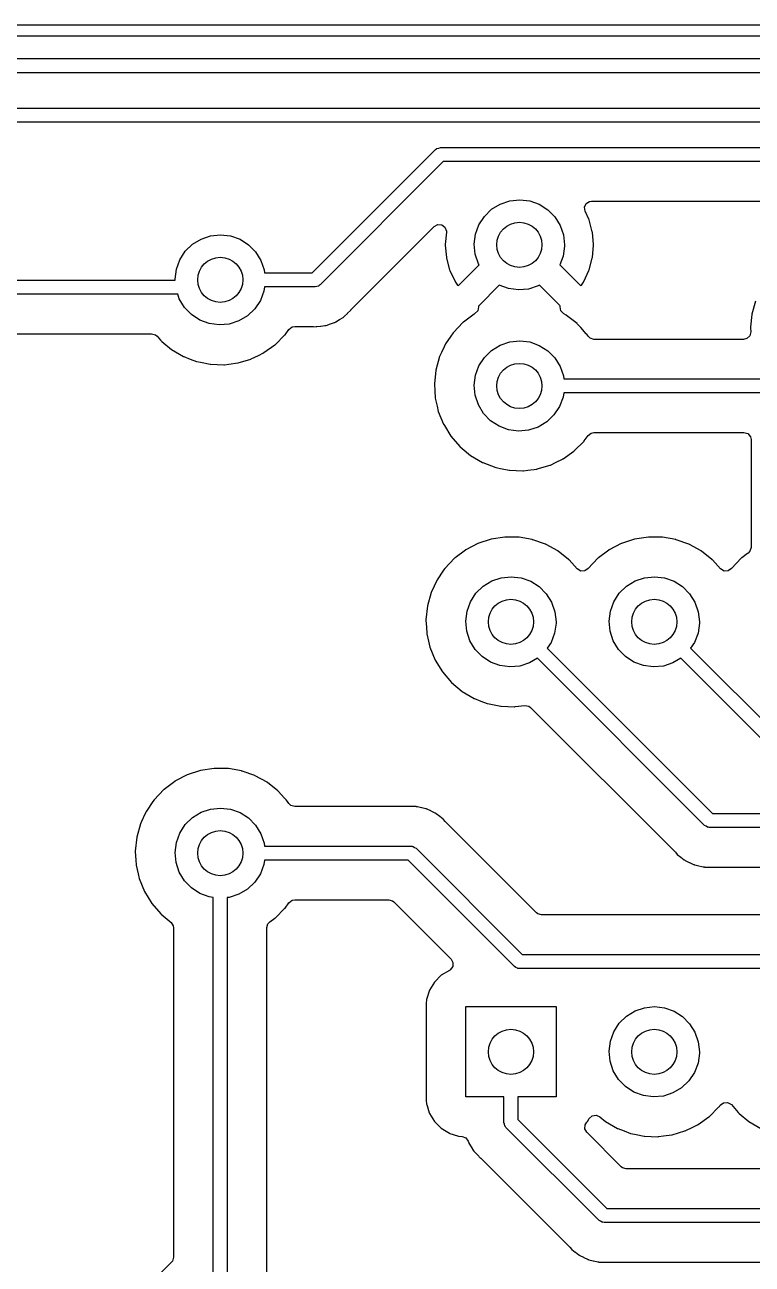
# Model space of a CAD drawing. Extents: x 20.1 to 80.3, y -80.1 to -19.9.
# Drawn here: x 32.44 to 45.33, y -41.86 to -19.9 of the extents above; entities that cross this region are included whole.
import ezdxf

# ---------------------------------------------------------------- set-up
doc = ezdxf.new("R2010")
doc.units = 0
doc.layers.add('BLACK', color=7, linetype='CONTINUOUS')

msp = doc.modelspace()

# ---------------------------------------------------------------- linework, layer by layer
at = {"layer": 'BLACK', "linetype": 'CONTINUOUS'}
for p, q in [((20.2, -19.9), (80.2, -19.9)), ((80.1, -20.1), (20.3, -20.1)), ((26.6755, -20.4995), (75.1245, -20.4995)), ((75.0727, -20.7495), (26.7273, -20.7495)), ((27.8, -21.375), (73.8, -21.375)), ((73.7482, -21.625), (27.8518, -21.625)), ((37.5282, -24.295), (39.7116, -22.1116)), ((39.7116, -22.1116), (39.7294, -22.0983)), ((39.7294, -22.0983), (39.7325, -22.0948)), ((39.7325, -22.0948), (39.7352, -22.094)), ((39.7352, -22.094), (39.7404, -22.0901)), ((39.7404, -22.0901), (39.7705, -22.0837)), ((39.7705, -22.0837), (39.8, -22.075)), ((39.8, -22.075), (61.6, -22.075)), ((39.8518, -22.325), (37.6684, -24.5084)), ((61.5482, -22.325), (39.8518, -22.325)), ((40.8594, -23.0761), (41.0282, -23.0187)), ((41.0282, -23.0187), (41.2056, -23)), ((41.2056, -23), (41.3827, -23.0211)), ((41.3827, -23.0211), (41.5507, -23.081)), ((42.384, -23.0697), (42.4434, -23.0309)), ((42.4434, -23.0309), (42.4798, -23.0255)), ((42.4798, -23.0255), (55.9202, -23.0255)), ((40.58, -23.2944), (40.7075, -23.1696)), ((40.7075, -23.1696), (40.8594, -23.0761)), ((41.5507, -23.081), (41.7013, -23.1765)), ((41.7013, -23.1765), (41.827, -23.3031)), ((42.355, -23.1346), (42.384, -23.0697)), ((42.3656, -23.2048), (42.355, -23.1346)), ((42.4315, -23.3459), (42.3656, -23.2048)), ((38.2272, -24.9403), (39.692, -23.4754)), ((39.692, -23.4754), (39.7543, -23.4414)), ((39.7543, -23.4414), (39.8252, -23.4464)), ((39.8252, -23.4464), (39.882, -23.489)), ((39.882, -23.489), (39.9068, -23.5555)), ((40.4224, -23.6119), (40.4834, -23.4443)), ((40.4834, -23.4443), (40.58, -23.2944)), ((41.827, -23.3031), (41.9215, -23.4543)), ((41.9215, -23.4543), (41.9801, -23.6228)), ((42.4352, -23.3562), (42.4315, -23.3459)), ((42.4916, -23.5667), (42.4352, -23.3562)), ((35.4075, -23.7896), (35.5594, -23.6961)), ((35.5594, -23.6961), (35.7282, -23.6387)), ((35.7282, -23.6387), (35.9056, -23.62)), ((35.9056, -23.62), (36.0827, -23.6411)), ((36.0827, -23.6411), (36.2507, -23.701)), ((36.2507, -23.701), (36.4013, -23.7965)), ((39.9066, -23.5755), (39.8875, -23.7945)), ((39.9068, -23.5555), (39.9066, -23.5755)), ((40.4001, -23.7888), (40.4224, -23.6119)), ((41.9801, -23.6228), (42, -23.8)), ((42.4935, -23.5775), (42.4916, -23.5667)), ((42.5125, -23.7945), (42.4935, -23.5775)), ((35.1834, -24.0643), (35.28, -23.9144)), ((35.28, -23.9144), (35.4075, -23.7896)), ((36.4013, -23.7965), (36.527, -23.9231)), ((36.527, -23.9231), (36.6215, -24.0743)), ((39.8875, -23.7945), (39.8875, -23.8055)), ((39.8875, -23.8055), (39.9065, -24.0225)), ((40.4175, -23.9663), (40.4001, -23.7888)), ((41.9997, -23.8223), (41.9749, -23.999)), ((42, -23.8), (41.9997, -23.8223)), ((42.4935, -24.0225), (42.5125, -23.8055)), ((42.5125, -23.8055), (42.5125, -23.7945)), ((35.1224, -24.2319), (35.1834, -24.0643)), ((36.6215, -24.0743), (36.6801, -24.2428)), ((39.9065, -24.0225), (39.9084, -24.0333)), ((39.9084, -24.0333), (39.9648, -24.2438)), ((40.1264, -24.5144), (40.4856, -24.1551)), ((40.4738, -24.1356), (40.4175, -23.9663)), ((40.4856, -24.1551), (40.4738, -24.1356)), ((41.9749, -23.999), (41.9152, -24.156)), ((41.9152, -24.156), (42.2743, -24.5151)), ((42.4352, -24.2438), (42.4916, -24.0333)), ((42.4916, -24.0333), (42.4935, -24.0225)), ((35.1001, -24.4088), (35.1224, -24.2319)), ((36.6801, -24.2428), (36.686, -24.295)), ((36.686, -24.295), (37.5282, -24.295)), ((39.9648, -24.2438), (39.9685, -24.2541)), ((39.9685, -24.2541), (40.0606, -24.4515)), ((42.3394, -24.4515), (42.4315, -24.2541)), ((42.4315, -24.2541), (42.4352, -24.2438)), ((28.6971, -24.425), (35.1017, -24.425)), ((35.1017, -24.425), (35.1001, -24.4088)), ((36.6853, -24.545), (36.6749, -24.619)), ((37.58, -24.545), (36.6853, -24.545)), ((37.6095, -24.5363), (37.58, -24.545)), ((37.6396, -24.5299), (37.6095, -24.5363)), ((37.6448, -24.526), (37.6396, -24.5299)), ((37.6475, -24.5252), (37.6448, -24.526)), ((37.6506, -24.5217), (37.6475, -24.5252)), ((37.6684, -24.5084), (37.6506, -24.5217)), ((40.0606, -24.4515), (40.0661, -24.461)), ((40.0661, -24.461), (40.1025, -24.513)), ((40.1025, -24.513), (40.113, -24.5214)), ((40.113, -24.5214), (40.1264, -24.5144)), ((40.8436, -24.5157), (40.4849, -24.8743)), ((41.0065, -24.5762), (40.8436, -24.5157)), ((41.1832, -24.5998), (41.0065, -24.5762)), ((41.3609, -24.5837), (41.1832, -24.5998)), ((41.5305, -24.5285), (41.3609, -24.5837)), ((41.5548, -24.514), (41.5305, -24.5285)), ((41.9144, -24.8736), (41.5548, -24.514)), ((42.2743, -24.5151), (42.2861, -24.5215)), ((42.2861, -24.5215), (42.2981, -24.5122)), ((42.2981, -24.5122), (42.3339, -24.461)), ((42.3339, -24.461), (42.3394, -24.4515)), ((35.147, -24.675), (28.6933, -24.675)), ((35.1738, -24.7556), (35.147, -24.675)), ((35.2662, -24.9081), (35.1738, -24.7556)), ((36.6115, -24.7857), (36.5128, -24.9342)), ((36.6749, -24.619), (36.6115, -24.7857)), ((45.3841, -24.7974), (45.3203, -25.0273)), ((35.3901, -25.0364), (35.2662, -24.9081)), ((35.5393, -25.1341), (35.3901, -25.0364)), ((36.5128, -24.9342), (36.3837, -25.0572)), ((38.1022, -25.0653), (38.154, -25.0134)), ((38.154, -25.0134), (38.1566, -25.0109)), ((38.1566, -25.0109), (38.2074, -24.9629)), ((38.2074, -24.9629), (38.2124, -24.9582)), ((38.2074, -24.9629), (38.2074, -24.9629)), ((38.2124, -24.9582), (38.2162, -24.9525)), ((38.2162, -24.9525), (38.2203, -24.9477)), ((38.2203, -24.9477), (38.2272, -24.9403)), ((40.3977, -25.0259), (40.3744, -25.0434)), ((40.4105, -25.0192), (40.3977, -25.0259)), ((40.463, -24.9679), (40.4105, -25.0192)), ((40.478, -24.8985), (40.463, -24.9679)), ((40.4849, -24.8743), (40.4773, -24.8882)), ((40.4773, -24.8882), (40.478, -24.8985)), ((41.9225, -24.8891), (41.9144, -24.8736)), ((41.9218, -24.8967), (41.9225, -24.8891)), ((41.9362, -24.9695), (41.9218, -24.8967)), ((41.9862, -25.02), (41.9362, -24.9695)), ((42.0287, -25.0434), (41.9862, -25.02)), ((45.3198, -25.0324), (45.296, -25.2543)), ((45.3203, -25.0273), (45.3198, -25.0324)), ((35.7065, -25.1962), (35.5393, -25.1341)), ((35.8832, -25.2198), (35.7065, -25.1962)), ((36.0609, -25.2037), (35.8832, -25.2198)), ((36.2305, -25.1485), (36.0609, -25.2037)), ((36.3837, -25.0572), (36.2305, -25.1485)), ((37.1169, -25.298), (37.1729, -25.2543)), ((37.1729, -25.2543), (37.2192, -25.2455)), ((37.2192, -25.2455), (37.54, -25.2455)), ((37.54, -25.2455), (37.5505, -25.2459)), ((37.5505, -25.2459), (37.6003, -25.2501)), ((37.6003, -25.2501), (37.607, -25.2492)), ((37.607, -25.2492), (37.6071, -25.2492)), ((37.6071, -25.2492), (37.6777, -25.2398)), ((37.6777, -25.2398), (37.6807, -25.2394)), ((37.6807, -25.2394), (37.7515, -25.2317)), ((37.7515, -25.2317), (37.7583, -25.231)), ((37.7583, -25.231), (37.7648, -25.2288)), ((37.7648, -25.2288), (37.7671, -25.2283)), ((37.7671, -25.2283), (37.7677, -25.2282)), ((37.7677, -25.2282), (37.7684, -25.228)), ((37.7684, -25.228), (37.769, -25.2279)), ((37.769, -25.2279), (37.7713, -25.2273)), ((37.7713, -25.2273), (37.7781, -25.2264)), ((37.7781, -25.2264), (37.8514, -25.1997)), ((37.8514, -25.1997), (37.8543, -25.1987)), ((37.8543, -25.1987), (37.9218, -25.176)), ((37.9218, -25.176), (37.9283, -25.1738)), ((37.9283, -25.1738), (37.9342, -25.1703)), ((37.9342, -25.1703), (37.9363, -25.1693)), ((37.9363, -25.1693), (37.9369, -25.169)), ((37.9369, -25.169), (37.9375, -25.1687)), ((37.9375, -25.1687), (37.9381, -25.1684)), ((37.9381, -25.1684), (37.9402, -25.1674)), ((37.9402, -25.1674), (37.9466, -25.1651)), ((37.9466, -25.1651), (38.0125, -25.1232)), ((38.0125, -25.1232), (38.0151, -25.1216)), ((38.0151, -25.1216), (38.0762, -25.0849)), ((38.0762, -25.0849), (38.082, -25.0814)), ((38.0762, -25.0849), (38.0762, -25.0849)), ((38.082, -25.0814), (38.087, -25.0767)), ((38.087, -25.0767), (38.0889, -25.0753)), ((38.0889, -25.0753), (38.0898, -25.0746)), ((38.0898, -25.0746), (38.0937, -25.0717)), ((38.0937, -25.0717), (38.0981, -25.0689)), ((38.0981, -25.0689), (38.1022, -25.0653)), ((40.2004, -25.1741), (40.0299, -25.3525)), ((40.2077, -25.1685), (40.2004, -25.1741)), ((40.3744, -25.0434), (40.2077, -25.1685)), ((42.0332, -25.0459), (42.0287, -25.0434)), ((42.0287, -25.0434), (42.0287, -25.0434)), ((42.0373, -25.0491), (42.0332, -25.0459)), ((42.2228, -25.1956), (42.0373, -25.0491)), ((42.0373, -25.0491), (42.0373, -25.0491)), ((42.2268, -25.1988), (42.2228, -25.1956)), ((42.2228, -25.1956), (42.2228, -25.1956)), ((42.2865, -25.2644), (42.2268, -25.1988)), ((45.296, -25.2543), (45.295, -25.2644)), ((29.2435, -25.3755), (34.6848, -25.3755)), ((34.6848, -25.3755), (34.753, -25.3955)), ((34.753, -25.3955), (34.7801, -25.419)), ((34.7801, -25.419), (34.8432, -25.4918)), ((36.8718, -25.57), (37.0466, -25.3958)), ((37.0466, -25.3958), (37.0496, -25.3916)), ((37.0496, -25.3916), (37.1169, -25.298)), ((37.0496, -25.3916), (37.0496, -25.3916)), ((39.9842, -25.4195), (39.8909, -25.5563)), ((40.027, -25.3567), (39.9842, -25.4195)), ((40.0299, -25.3525), (40.027, -25.3567)), ((40.027, -25.3567), (40.027, -25.3567)), ((42.3862, -25.374), (42.2865, -25.2644)), ((42.3929, -25.3813), (42.3862, -25.374)), ((42.4159, -25.4169), (42.3929, -25.3813)), ((42.4536, -25.4545), (42.4159, -25.4169)), ((42.5217, -25.4745), (42.4536, -25.4545)), ((45.1736, -25.4745), (42.5217, -25.4745)), ((45.2325, -25.4599), (45.1736, -25.4745)), ((45.2833, -25.4104), (45.2325, -25.4599)), ((45.2994, -25.3412), (45.2833, -25.4104)), ((45.295, -25.2644), (45.2953, -25.2696)), ((45.2953, -25.2696), (45.2953, -25.2696)), ((45.2953, -25.2696), (45.2994, -25.3412)), ((34.8432, -25.4918), (34.8432, -25.4918)), ((34.8432, -25.4918), (34.8466, -25.4957)), ((34.8466, -25.4957), (34.8505, -25.499)), ((34.8505, -25.499), (34.8505, -25.499)), ((34.8505, -25.499), (34.8643, -25.5105)), ((34.8643, -25.5105), (35.0364, -25.6534)), ((35.0364, -25.6534), (35.2494, -25.7778)), ((36.6752, -25.7103), (36.8676, -25.573)), ((36.8676, -25.573), (36.8718, -25.57)), ((36.8676, -25.573), (36.8676, -25.573)), ((39.867, -25.6076), (39.8214, -25.706)), ((39.8909, -25.5563), (39.867, -25.6076)), ((40.58, -25.7944), (40.7075, -25.6696)), ((40.7075, -25.6696), (40.8594, -25.5761)), ((40.8594, -25.5761), (41.0282, -25.5187)), ((41.0282, -25.5187), (41.2056, -25.5)), ((41.2056, -25.5), (41.3827, -25.5211)), ((41.3827, -25.5211), (41.5507, -25.581)), ((41.5507, -25.581), (41.7013, -25.6765)), ((41.7013, -25.6765), (41.827, -25.8031)), ((35.2494, -25.7778), (35.2543, -25.7797)), ((35.2543, -25.7797), (35.2543, -25.7797)), ((35.2543, -25.7797), (35.3685, -25.8233)), ((35.3685, -25.8233), (35.4799, -25.8659)), ((35.4799, -25.8659), (35.485, -25.8669)), ((35.485, -25.8669), (35.485, -25.8669)), ((35.485, -25.8669), (35.5487, -25.8799)), ((35.5487, -25.8799), (35.7217, -25.9151)), ((35.7217, -25.9151), (35.7269, -25.9152)), ((35.7269, -25.9152), (35.7269, -25.9152)), ((35.7269, -25.9152), (35.9631, -25.9239)), ((35.9734, -25.9234), (36.0497, -25.9137)), ((36.0497, -25.9137), (36.213, -25.8927)), ((36.213, -25.8927), (36.218, -25.8913)), ((36.218, -25.8913), (36.4444, -25.8233)), ((36.218, -25.8913), (36.218, -25.8913)), ((36.4444, -25.8233), (36.4494, -25.8218)), ((36.4444, -25.8233), (36.4444, -25.8233)), ((36.4494, -25.8218), (36.5773, -25.7592)), ((36.5773, -25.7592), (36.6663, -25.7156)), ((36.6663, -25.7156), (36.671, -25.7133)), ((36.6663, -25.7156), (36.6663, -25.7156)), ((36.671, -25.7133), (36.6752, -25.7103)), ((36.6752, -25.7103), (36.6752, -25.7103)), ((39.787, -25.7801), (39.721, -26.0179)), ((39.8214, -25.706), (39.787, -25.7801)), ((40.4834, -25.9443), (40.58, -25.7944)), ((41.827, -25.8031), (41.9215, -25.9543)), ((35.9631, -25.9239), (35.9631, -25.9239)), ((35.9631, -25.9239), (35.9683, -25.9241)), ((35.9683, -25.9241), (35.9734, -25.9234)), ((35.9734, -25.9234), (35.9734, -25.9234)), ((39.721, -26.0179), (39.6948, -26.2632)), ((40.4001, -26.2888), (40.4224, -26.1119)), ((40.4224, -26.1119), (40.4834, -25.9443)), ((41.9215, -25.9543), (41.9801, -26.1228)), ((41.9801, -26.1228), (41.986, -26.175)), ((39.6948, -26.2632), (39.6951, -26.2684)), ((39.6951, -26.2684), (39.6951, -26.2684)), ((39.6951, -26.2684), (39.702, -26.3886)), ((40.4175, -26.4663), (40.4001, -26.2888)), ((41.986, -26.175), (45.6982, -26.175)), ((39.702, -26.3886), (39.709, -26.5095)), ((39.709, -26.5095), (39.7101, -26.5146)), ((39.7101, -26.5146), (39.7101, -26.5146)), ((39.7101, -26.5146), (39.7425, -26.6581)), ((40.4738, -26.6356), (40.4175, -26.4663)), ((41.9749, -26.499), (41.9115, -26.6657)), ((41.9853, -26.425), (41.9749, -26.499)), ((45.75, -26.425), (41.9853, -26.425)), ((39.7425, -26.6581), (39.7633, -26.7502)), ((39.7633, -26.7502), (39.8561, -26.9789)), ((40.5662, -26.7881), (40.4738, -26.6356)), ((40.6901, -26.9164), (40.5662, -26.7881)), ((41.9115, -26.6657), (41.8128, -26.8142)), ((39.8561, -26.9789), (39.8588, -26.9833)), ((39.8588, -26.9833), (39.8588, -26.9833)), ((39.8588, -26.9833), (39.8705, -27.0024)), ((39.8705, -27.0024), (39.985, -27.1892)), ((40.8393, -27.0141), (40.6901, -26.9164)), ((41.0065, -27.0762), (40.8393, -27.0141)), ((41.6837, -26.9372), (41.5305, -27.0285)), ((41.8128, -26.8142), (41.6837, -26.9372)), ((39.985, -27.1892), (40.1466, -27.3757)), ((41.1832, -27.0998), (41.0065, -27.0762)), ((41.3609, -27.0837), (41.1832, -27.0998)), ((41.5305, -27.0285), (41.3609, -27.0837)), ((42.3496, -27.2716), (42.4169, -27.178)), ((42.4169, -27.178), (42.4729, -27.1343)), ((42.4729, -27.1343), (42.5192, -27.1255)), ((42.5192, -27.1255), (45.1785, -27.1255)), ((45.1785, -27.1255), (45.2466, -27.1455)), ((45.2466, -27.1455), (45.2931, -27.1992)), ((45.2931, -27.1992), (45.3045, -27.2515)), ((40.1466, -27.3757), (40.1505, -27.379)), ((40.1505, -27.379), (40.1505, -27.379)), ((40.1505, -27.379), (40.1886, -27.4106)), ((40.1886, -27.4106), (40.3364, -27.5334)), ((41.9752, -27.5903), (42.1676, -27.453)), ((42.1676, -27.453), (42.1718, -27.45)), ((42.1676, -27.453), (42.1676, -27.453)), ((42.1718, -27.45), (42.3466, -27.2758)), ((42.3466, -27.2758), (42.3496, -27.2716)), ((42.3496, -27.2716), (42.3496, -27.2716)), ((45.3045, -27.2515), (45.3045, -29.1604)), ((40.3364, -27.5334), (40.5494, -27.6578)), ((40.5494, -27.6578), (40.5543, -27.6597)), ((40.5543, -27.6597), (40.5543, -27.6597)), ((40.5543, -27.6597), (40.7054, -27.7174)), ((41.7494, -27.7018), (41.8533, -27.6509)), ((41.8533, -27.6509), (41.9663, -27.5956)), ((41.9663, -27.5956), (41.971, -27.5933)), ((41.9663, -27.5956), (41.9663, -27.5956)), ((41.971, -27.5933), (41.9752, -27.5903)), ((41.9752, -27.5903), (41.9752, -27.5903)), ((40.7054, -27.7174), (40.7799, -27.7459)), ((40.7799, -27.7459), (40.785, -27.7469)), ((40.785, -27.7469), (40.785, -27.7469)), ((40.785, -27.7469), (40.8955, -27.7694)), ((40.8955, -27.7694), (41.0217, -27.7951)), ((41.0217, -27.7951), (41.0269, -27.7952)), ((41.0269, -27.7952), (41.0269, -27.7952)), ((41.0269, -27.7952), (41.2631, -27.8039)), ((41.2631, -27.8039), (41.2631, -27.8039)), ((41.2631, -27.8039), (41.2683, -27.8041)), ((41.2683, -27.8041), (41.2734, -27.8034)), ((41.2734, -27.8034), (41.3497, -27.7937)), ((41.2734, -27.8034), (41.2734, -27.8034)), ((41.3497, -27.7937), (41.513, -27.7727)), ((41.513, -27.7727), (41.518, -27.7713)), ((41.518, -27.7713), (41.7444, -27.7033)), ((41.518, -27.7713), (41.518, -27.7713)), ((41.7444, -27.7033), (41.7494, -27.7018)), ((41.7444, -27.7033), (41.7444, -27.7033)), ((40.945, -28.978), (40.7011, -29.0153)), ((40.9501, -28.9781), (40.945, -28.978)), ((41.1123, -28.9801), (40.9501, -28.9781)), ((40.9501, -28.9781), (40.9501, -28.9781)), ((41.1917, -28.981), (41.1123, -28.9801)), ((41.1968, -28.9819), (41.1917, -28.981)), ((41.4295, -29.0234), (41.1968, -28.9819)), ((41.1968, -28.9819), (41.1968, -28.9819)), ((43.485, -28.978), (43.2411, -29.0153)), ((43.4901, -28.9781), (43.485, -28.978)), ((43.6523, -28.9801), (43.4901, -28.9781)), ((43.4901, -28.9781), (43.4901, -28.9781)), ((43.7317, -28.981), (43.6523, -28.9801)), ((43.7368, -28.9819), (43.7317, -28.981)), ((43.9695, -29.0234), (43.7368, -28.9819)), ((43.7368, -28.9819), (43.7368, -28.9819)), ((40.2435, -29.209), (40.0594, -29.3473)), ((40.2477, -29.2059), (40.2435, -29.209)), ((40.2435, -29.209), (40.2435, -29.209)), ((40.2535, -29.2029), (40.2477, -29.2059)), ((40.4619, -29.0944), (40.2535, -29.2029)), ((40.4665, -29.092), (40.4619, -29.0944)), ((40.4619, -29.0944), (40.4619, -29.0944)), ((40.7011, -29.0153), (40.4665, -29.092)), ((41.4346, -29.0243), (41.4295, -29.0234)), ((41.4295, -29.0234), (41.4295, -29.0234)), ((41.4395, -29.026), (41.4346, -29.0243)), ((41.6623, -29.1049), (41.4395, -29.026)), ((41.4395, -29.026), (41.4395, -29.026)), ((41.6672, -29.1067), (41.6623, -29.1049)), ((41.6623, -29.1049), (41.6623, -29.1049)), ((41.6717, -29.1092), (41.6672, -29.1067)), ((41.8787, -29.2234), (41.6717, -29.1092)), ((41.6717, -29.1092), (41.6717, -29.1092)), ((42.7835, -29.209), (42.5994, -29.3473)), ((42.7877, -29.2059), (42.7835, -29.209)), ((42.7835, -29.209), (42.7835, -29.209)), ((42.7934, -29.2029), (42.7877, -29.2059)), ((43.0019, -29.0944), (42.7934, -29.2029)), ((43.0065, -29.092), (43.0019, -29.0944)), ((43.0019, -29.0944), (43.0019, -29.0944)), ((43.2411, -29.0153), (43.0065, -29.092)), ((43.9746, -29.0243), (43.9695, -29.0234)), ((43.9695, -29.0234), (43.9695, -29.0234)), ((43.9795, -29.026), (43.9746, -29.0243)), ((44.2023, -29.1049), (43.9795, -29.026)), ((43.9795, -29.026), (43.9795, -29.026)), ((44.2072, -29.1067), (44.2023, -29.1049)), ((44.2023, -29.1049), (44.2023, -29.1049)), ((44.2117, -29.1092), (44.2072, -29.1067)), ((44.4187, -29.2234), (44.2117, -29.1092)), ((44.2117, -29.1092), (44.2117, -29.1092)), ((45.3045, -29.1604), (45.2845, -29.2285)), ((40.0504, -29.3541), (39.8799, -29.5325)), ((40.0594, -29.3473), (40.0504, -29.3541)), ((41.8832, -29.2259), (41.8787, -29.2234)), ((41.8787, -29.2234), (41.8787, -29.2234)), ((41.8873, -29.2291), (41.8832, -29.2259)), ((42.0728, -29.3756), (41.8873, -29.2291)), ((41.8873, -29.2291), (41.8873, -29.2291)), ((42.0768, -29.3788), (42.0728, -29.3756)), ((42.0728, -29.3756), (42.0728, -29.3756)), ((42.0803, -29.3827), (42.0768, -29.3788)), ((42.2257, -29.5424), (42.0803, -29.3827)), ((42.0803, -29.3827), (42.0803, -29.3827)), ((42.5904, -29.3541), (42.4199, -29.5325)), ((42.5994, -29.3473), (42.5904, -29.3541)), ((44.4232, -29.2259), (44.4187, -29.2234)), ((44.4187, -29.2234), (44.4187, -29.2234)), ((44.4273, -29.2291), (44.4232, -29.2259)), ((44.6128, -29.3756), (44.4273, -29.2291)), ((44.4273, -29.2291), (44.4273, -29.2291)), ((44.6168, -29.3788), (44.6128, -29.3756)), ((44.6128, -29.3756), (44.6128, -29.3756)), ((44.6203, -29.3827), (44.6168, -29.3788)), ((44.7657, -29.5424), (44.6203, -29.3827)), ((44.6203, -29.3827), (44.6203, -29.3827)), ((45.1304, -29.3541), (44.9599, -29.5325)), ((45.1401, -29.3468), (45.1304, -29.3541)), ((45.2431, -29.2694), (45.1401, -29.3468)), ((45.2542, -29.2611), (45.2431, -29.2694)), ((45.2845, -29.2285), (45.2542, -29.2611)), ((39.8572, -29.5657), (39.7409, -29.7363)), ((39.877, -29.5367), (39.8572, -29.5657)), ((39.8799, -29.5325), (39.877, -29.5367)), ((39.877, -29.5367), (39.877, -29.5367)), ((42.2875, -29.5797), (42.2257, -29.5424)), ((42.3584, -29.5773), (42.2875, -29.5797)), ((42.4168, -29.5369), (42.3584, -29.5773)), ((42.417, -29.5367), (42.4168, -29.5369)), ((42.4199, -29.5325), (42.417, -29.5367)), ((44.8275, -29.5797), (44.7657, -29.5424)), ((44.8984, -29.5773), (44.8275, -29.5797)), ((44.9568, -29.5369), (44.8984, -29.5773)), ((44.957, -29.5367), (44.9568, -29.5369)), ((44.9599, -29.5325), (44.957, -29.5367)), ((39.7409, -29.7363), (39.637, -29.9601)), ((40.43, -29.9744), (40.5575, -29.8496)), ((40.5575, -29.8496), (40.7094, -29.7561)), ((40.7094, -29.7561), (40.8782, -29.6987)), ((40.8782, -29.6987), (41.0556, -29.68)), ((41.0556, -29.68), (41.2327, -29.7011)), ((41.2327, -29.7011), (41.4007, -29.761)), ((41.4007, -29.761), (41.5513, -29.8565)), ((41.5513, -29.8565), (41.677, -29.9831)), ((42.97, -29.9744), (43.0975, -29.8496)), ((43.0975, -29.8496), (43.2494, -29.7561)), ((43.2494, -29.7561), (43.4182, -29.6987)), ((43.4182, -29.6987), (43.5956, -29.68)), ((43.5956, -29.68), (43.7727, -29.7011)), ((43.7727, -29.7011), (43.9407, -29.761)), ((43.9407, -29.761), (44.0913, -29.8565)), ((44.0913, -29.8565), (44.217, -29.9831)), ((39.637, -29.9601), (39.571, -30.1979)), ((40.3334, -30.1243), (40.43, -29.9744)), ((41.677, -29.9831), (41.7715, -30.1343)), ((42.8734, -30.1243), (42.97, -29.9744)), ((44.217, -29.9831), (44.3115, -30.1343)), ((39.571, -30.1979), (39.5448, -30.4432)), ((40.2501, -30.4688), (40.2724, -30.2919)), ((40.2724, -30.2919), (40.3334, -30.1243)), ((41.7715, -30.1343), (41.8301, -30.3028)), ((41.8301, -30.3028), (41.85, -30.48)), ((42.7901, -30.4688), (42.8124, -30.2919)), ((42.8124, -30.2919), (42.8734, -30.1243)), ((44.3115, -30.1343), (44.3701, -30.3028)), ((44.3701, -30.3028), (44.39, -30.48)), ((39.5448, -30.4432), (39.5451, -30.4484)), ((39.5451, -30.4484), (39.5451, -30.4484)), ((39.5451, -30.4484), (39.5523, -30.5739)), ((40.2675, -30.6463), (40.2501, -30.4688)), ((41.8497, -30.5023), (41.8249, -30.679)), ((41.85, -30.48), (41.8497, -30.5023)), ((42.8075, -30.6463), (42.7901, -30.4688)), ((44.3897, -30.5023), (44.3649, -30.679)), ((44.39, -30.48), (44.3897, -30.5023)), ((39.5523, -30.5739), (39.559, -30.6895)), ((39.559, -30.6895), (39.5601, -30.6946)), ((39.5601, -30.6946), (39.5601, -30.6946)), ((39.5601, -30.6946), (39.5887, -30.8212)), ((40.3238, -30.8156), (40.2675, -30.6463)), ((41.8249, -30.679), (41.7615, -30.8457)), ((42.8638, -30.8156), (42.8075, -30.6463)), ((44.3649, -30.679), (44.3015, -30.8457)), ((39.5887, -30.8212), (39.6133, -30.9302)), ((39.6133, -30.9302), (39.7061, -31.1589)), ((40.4162, -30.9681), (40.3238, -30.8156)), ((40.5401, -31.0964), (40.4162, -30.9681)), ((41.7615, -30.8457), (41.694, -30.9473)), ((41.694, -30.9473), (44.6218, -33.875)), ((42.9562, -30.9681), (42.8638, -30.8156)), ((43.0801, -31.0964), (42.9562, -30.9681)), ((44.3015, -30.8457), (44.234, -30.9473)), ((44.234, -30.9473), (46.1618, -32.875)), ((39.7061, -31.1589), (39.835, -31.3692)), ((40.6893, -31.1941), (40.5401, -31.0964)), ((41.5191, -31.1259), (41.3805, -31.2085)), ((44.4816, -34.0884), (41.5191, -31.1259)), ((43.2293, -31.1941), (43.0801, -31.0964)), ((44.0591, -31.1259), (43.9205, -31.2085)), ((46.0216, -33.0884), (44.0591, -31.1259)), ((39.835, -31.3692), (39.9966, -31.5557)), ((40.8565, -31.2562), (40.6893, -31.1941)), ((41.0332, -31.2798), (40.8565, -31.2562)), ((41.2109, -31.2637), (41.0332, -31.2798)), ((41.3805, -31.2085), (41.2109, -31.2637)), ((43.3965, -31.2562), (43.2293, -31.1941)), ((43.5732, -31.2798), (43.3965, -31.2562)), ((43.7509, -31.2637), (43.5732, -31.2798)), ((43.9205, -31.2085), (43.7509, -31.2637)), ((39.9966, -31.5557), (40.1864, -31.7134)), ((40.1864, -31.7134), (40.3994, -31.8378)), ((40.3994, -31.8378), (40.4043, -31.8397)), ((40.4043, -31.8397), (40.4043, -31.8397)), ((40.4043, -31.8397), (40.5185, -31.8833)), ((40.5185, -31.8833), (40.6299, -31.9259)), ((40.6299, -31.9259), (40.635, -31.9269)), ((40.635, -31.9269), (40.635, -31.9269)), ((40.635, -31.9269), (40.7546, -31.9512)), ((40.7546, -31.9512), (40.8717, -31.9751)), ((40.8717, -31.9751), (40.8769, -31.9752)), ((40.8769, -31.9752), (40.8769, -31.9752)), ((40.8769, -31.9752), (41.1131, -31.9839)), ((41.1131, -31.9839), (41.1131, -31.9839)), ((41.1131, -31.9839), (41.1183, -31.9841)), ((41.1183, -31.9841), (41.1234, -31.9834)), ((41.1234, -31.9834), (41.2948, -31.9615)), ((41.1234, -31.9834), (41.1234, -31.9834)), ((41.2948, -31.9615), (41.3649, -31.9727)), ((41.3649, -31.9727), (41.3999, -31.9974)), ((41.3999, -31.9974), (43.958, -34.5554)), ((35.5511, -33.1153), (35.3165, -33.192)), ((35.795, -33.078), (35.5511, -33.1153)), ((35.8001, -33.0781), (35.795, -33.078)), ((35.9623, -33.0801), (35.8001, -33.0781)), ((35.8001, -33.0781), (35.8001, -33.0781)), ((36.0417, -33.081), (35.9623, -33.0801)), ((36.0468, -33.0819), (36.0417, -33.081)), ((36.2795, -33.1234), (36.0468, -33.0819)), ((36.0468, -33.0819), (36.0468, -33.0819)), ((36.2846, -33.1243), (36.2795, -33.1234)), ((36.2795, -33.1234), (36.2795, -33.1234)), ((36.2895, -33.126), (36.2846, -33.1243)), ((36.5123, -33.2049), (36.2895, -33.126)), ((36.2895, -33.126), (36.2895, -33.126)), ((35.0935, -33.309), (34.9045, -33.451)), ((35.0977, -33.3059), (35.0935, -33.309)), ((35.0935, -33.309), (35.0935, -33.309)), ((35.3165, -33.192), (35.0977, -33.3059)), ((36.5172, -33.2067), (36.5123, -33.2049)), ((36.5123, -33.2049), (36.5123, -33.2049)), ((36.5217, -33.2092), (36.5172, -33.2067)), ((36.7287, -33.3234), (36.5217, -33.2092)), ((36.5217, -33.2092), (36.5217, -33.2092)), ((36.7332, -33.3259), (36.7287, -33.3234)), ((36.7287, -33.3234), (36.7287, -33.3234)), ((36.7373, -33.3291), (36.7332, -33.3259)), ((36.9228, -33.4756), (36.7373, -33.3291)), ((36.7373, -33.3291), (36.7373, -33.3291)), ((34.9004, -33.4541), (34.7299, -33.6325)), ((34.9045, -33.451), (34.9004, -33.4541)), ((36.9268, -33.4788), (36.9228, -33.4756)), ((36.9228, -33.4756), (36.9228, -33.4756)), ((37.0402, -33.6035), (36.9268, -33.4788)), ((37.0666, -33.6325), (37.0402, -33.6035)), ((34.7072, -33.6657), (34.5909, -33.8363)), ((34.727, -33.6367), (34.7072, -33.6657)), ((34.7299, -33.6325), (34.727, -33.6367)), ((34.727, -33.6367), (34.727, -33.6367)), ((35.5594, -33.8561), (35.7282, -33.7987)), ((35.7282, -33.7987), (35.9056, -33.78)), ((35.9056, -33.78), (36.0827, -33.8011)), ((36.0827, -33.8011), (36.2507, -33.861)), ((37.0929, -33.6613), (37.0666, -33.6325)), ((37.1159, -33.6969), (37.0929, -33.6613)), ((37.1536, -33.7345), (37.1159, -33.6969)), ((37.2217, -33.7545), (37.1536, -33.7345)), ((39.1903, -33.7545), (37.2217, -33.7545)), ((39.2004, -33.7541), (39.1903, -33.7545)), ((39.2067, -33.7536), (39.2004, -33.7541)), ((39.2134, -33.7523), (39.2067, -33.7536)), ((39.2202, -33.7525), (39.2134, -33.7523)), ((39.2902, -33.7545), (39.2202, -33.7525)), ((39.2202, -33.7525), (39.2202, -33.7525)), ((39.2937, -33.7545), (39.2902, -33.7545)), ((39.3671, -33.7545), (39.2937, -33.7545)), ((39.3726, -33.7548), (39.3671, -33.7545)), ((39.3776, -33.7559), (39.3726, -33.7548)), ((39.3824, -33.7566), (39.3776, -33.7559)), ((39.3835, -33.7568), (39.3824, -33.7566)), ((39.3859, -33.7571), (39.3835, -33.7568)), ((39.3927, -33.7573), (39.3859, -33.7571)), ((39.4163, -33.7632), (39.3927, -33.7573)), ((39.4684, -33.7762), (39.4163, -33.7632)), ((39.4714, -33.7769), (39.4684, -33.7762)), ((39.5409, -33.7924), (39.4714, -33.7769)), ((39.5476, -33.7939), (39.5409, -33.7924)), ((39.5409, -33.7924), (39.5409, -33.7924)), ((39.5538, -33.7968), (39.5476, -33.7939)), ((39.556, -33.7976), (39.5538, -33.7968)), ((39.5566, -33.7977), (39.556, -33.7976)), ((39.5573, -33.798), (39.5566, -33.7977)), ((39.5578, -33.7982), (39.5573, -33.798)), ((39.5601, -33.7991), (39.5578, -33.7982)), ((39.5667, -33.8007), (39.5601, -33.7991)), ((39.6298, -33.832), (39.5667, -33.8007)), ((34.5071, -34.0168), (34.487, -34.0601)), ((34.5725, -33.8759), (34.5071, -34.0168)), ((34.5909, -33.8363), (34.5725, -33.8759)), ((35.28, -34.0744), (35.4075, -33.9496)), ((35.4075, -33.9496), (35.5594, -33.8561)), ((36.2507, -33.861), (36.4013, -33.9565)), ((36.4013, -33.9565), (36.527, -34.0831)), ((39.6366, -33.8354), (39.6298, -33.832)), ((39.6394, -33.8367), (39.6366, -33.8354)), ((39.7102, -33.8697), (39.6394, -33.8367)), ((39.7156, -33.8739), (39.7102, -33.8697)), ((39.7176, -33.8751), (39.7156, -33.8739)), ((39.7181, -33.8754), (39.7176, -33.8751)), ((39.7188, -33.8758), (39.7181, -33.8754)), ((39.7192, -33.8761), (39.7188, -33.8758)), ((39.7213, -33.8774), (39.7192, -33.8761)), ((39.7274, -33.8805), (39.7213, -33.8774)), ((39.7882, -33.9294), (39.7274, -33.8805)), ((39.7906, -33.9312), (39.7882, -33.9294)), ((39.8526, -33.9787), (39.7906, -33.9312)), ((39.857, -33.9839), (39.8526, -33.9787)), ((39.8849, -34.0168), (39.857, -33.9839)), ((39.892, -34.0246), (39.8849, -34.0168)), ((41.505, -35.6376), (39.892, -34.0246)), ((44.6218, -33.875), (63.2, -33.875)), ((34.487, -34.0601), (34.421, -34.2979)), ((35.1224, -34.3919), (35.1834, -34.2243)), ((35.1834, -34.2243), (35.28, -34.0744)), ((36.527, -34.0831), (36.6215, -34.2343)), ((36.6215, -34.2343), (36.6801, -34.4028)), ((44.5086, -34.1032), (44.4816, -34.0884)), ((44.5345, -34.1199), (44.5086, -34.1032)), ((44.5409, -34.1208), (44.5345, -34.1199)), ((44.5434, -34.1221), (44.5409, -34.1208)), ((44.548, -34.1218), (44.5434, -34.1221)), ((44.57, -34.125), (44.548, -34.1218)), ((63.1482, -34.125), (44.57, -34.125)), ((34.421, -34.2979), (34.3948, -34.5432)), ((35.1001, -34.5688), (35.1224, -34.3919)), ((36.6801, -34.4028), (36.686, -34.455)), ((36.686, -34.455), (39.28, -34.455)), ((39.28, -34.455), (39.302, -34.4582)), ((39.302, -34.4582), (39.3066, -34.4579)), ((39.3066, -34.4579), (39.3091, -34.4592)), ((39.3091, -34.4592), (39.3155, -34.4601)), ((39.3155, -34.4601), (39.3414, -34.4768)), ((39.3414, -34.4768), (39.3684, -34.4916)), ((34.3948, -34.5432), (34.3951, -34.5484)), ((34.3951, -34.5484), (34.3951, -34.5484)), ((34.3951, -34.5484), (34.4041, -34.7049)), ((35.1175, -34.7463), (35.1001, -34.5688)), ((39.3684, -34.4916), (41.2518, -36.375)), ((43.958, -34.5554), (43.9651, -34.5632)), ((43.9651, -34.5632), (43.9974, -34.6013)), ((43.9974, -34.6013), (44.0594, -34.6488)), ((44.0594, -34.6488), (44.0617, -34.6506)), ((44.0617, -34.6506), (44.1226, -34.6995)), ((44.1226, -34.6995), (44.1287, -34.7026)), ((44.1287, -34.7026), (44.1308, -34.7039)), ((34.4041, -34.7049), (34.409, -34.7895)), ((34.409, -34.7895), (34.4101, -34.7946)), ((34.4101, -34.7946), (34.4101, -34.7946)), ((34.4101, -34.7946), (34.4446, -34.9473)), ((35.1738, -34.9156), (35.1175, -34.7463)), ((35.2662, -35.0681), (35.1738, -34.9156)), ((36.6749, -34.779), (36.6115, -34.9457)), ((36.6853, -34.705), (36.6749, -34.779)), ((39.2282, -34.705), (36.6853, -34.705)), ((41.1116, -36.5884), (39.2282, -34.705)), ((44.1308, -34.7039), (44.1312, -34.7042)), ((44.1312, -34.7042), (44.1319, -34.7046)), ((44.1319, -34.7046), (44.1324, -34.7049)), ((44.1324, -34.7049), (44.1344, -34.7061)), ((44.1344, -34.7061), (44.1398, -34.7103)), ((44.1398, -34.7103), (44.2106, -34.7433)), ((44.2106, -34.7433), (44.2134, -34.7446)), ((44.2134, -34.7446), (44.2833, -34.7793)), ((44.2833, -34.7793), (44.2899, -34.7809)), ((44.2899, -34.7809), (44.2922, -34.7818)), ((44.2922, -34.7818), (44.2927, -34.782)), ((44.2927, -34.782), (44.2934, -34.7823)), ((44.2934, -34.7823), (44.294, -34.7824)), ((44.294, -34.7824), (44.2962, -34.7832)), ((44.2962, -34.7832), (44.3024, -34.7861)), ((44.3024, -34.7861), (44.3091, -34.7876)), ((44.3091, -34.7876), (44.3091, -34.7876)), ((44.3091, -34.7876), (44.3786, -34.8031)), ((44.3786, -34.8031), (44.3816, -34.8038)), ((44.3816, -34.8038), (44.4337, -34.8168)), ((44.4337, -34.8168), (44.4573, -34.8227)), ((44.4573, -34.8227), (44.4641, -34.8229)), ((44.4641, -34.8229), (44.4665, -34.8232)), ((44.4665, -34.8232), (44.4676, -34.8234)), ((44.4676, -34.8234), (44.4724, -34.8241)), ((44.4724, -34.8241), (44.4774, -34.8252)), ((44.4774, -34.8252), (44.4829, -34.8255)), ((44.4829, -34.8255), (44.5563, -34.8255)), ((44.5563, -34.8255), (44.5598, -34.8255)), ((44.5598, -34.8255), (44.6298, -34.8275)), ((44.6298, -34.8275), (44.6298, -34.8275)), ((44.6298, -34.8275), (44.6366, -34.8277)), ((44.6366, -34.8277), (44.6433, -34.8264)), ((44.6433, -34.8264), (44.6496, -34.8259)), ((44.6496, -34.8259), (44.6597, -34.8255)), ((44.6597, -34.8255), (62.8059, -34.8255)), ((34.4446, -34.9473), (34.4633, -35.0302)), ((34.4633, -35.0302), (34.5561, -35.2589)), ((35.3901, -35.1964), (35.2662, -35.0681)), ((36.5128, -35.0942), (36.3837, -35.2172)), ((36.6115, -34.9457), (36.5128, -35.0942)), ((34.5561, -35.2589), (34.685, -35.4692)), ((35.5393, -35.2941), (35.3901, -35.1964)), ((35.7065, -35.3562), (35.5393, -35.2941)), ((35.775, -35.3654), (35.7065, -35.3562)), ((36.2305, -35.3085), (36.0609, -35.3637)), ((36.3837, -35.2172), (36.2305, -35.3085)), ((34.685, -35.4692), (34.8466, -35.6557)), ((35.775, -42.0832), (35.775, -35.3654)), ((36.0609, -35.3637), (36.025, -35.3669)), ((36.025, -35.3669), (36.025, -42.135)), ((36.8718, -35.73), (37.0466, -35.5558)), ((37.0466, -35.5558), (37.0496, -35.5516)), ((37.0496, -35.5516), (37.1169, -35.458)), ((37.0496, -35.5516), (37.0496, -35.5516)), ((37.1169, -35.458), (37.1729, -35.4143)), ((37.1729, -35.4143), (37.2192, -35.4055)), ((37.2192, -35.4055), (38.8859, -35.4055)), ((38.8859, -35.4055), (38.954, -35.4255)), ((38.954, -35.4255), (38.975, -35.4424)), ((38.975, -35.4424), (39.9897, -36.4572)), ((34.8466, -35.6557), (34.8505, -35.659)), ((34.8505, -35.659), (34.8505, -35.659)), ((34.8505, -35.659), (35.029, -35.8072)), ((36.7455, -35.8312), (36.7783, -35.7967)), ((36.7783, -35.7967), (36.8676, -35.733)), ((36.8676, -35.733), (36.8718, -35.73)), ((36.8676, -35.733), (36.8676, -35.733)), ((41.526, -35.6545), (41.505, -35.6376)), ((41.5941, -35.6745), (41.526, -35.6545)), ((52.0603, -35.6745), (41.5941, -35.6745)), ((35.029, -35.8072), (35.0686, -35.8661)), ((35.0686, -35.8661), (35.0745, -35.9041)), ((35.0745, -35.9041), (35.0745, -41.7409)), ((36.7255, -35.8993), (36.7455, -35.8312)), ((36.7255, -42.0453), (36.7255, -35.8993)), ((39.9897, -36.4572), (40.0238, -36.5195)), ((41.2518, -36.375), (52.15, -36.375)), ((39.9596, -36.6569), (39.8146, -36.7447)), ((39.9597, -36.6569), (39.9596, -36.6569)), ((39.9761, -36.6471), (39.9597, -36.6569)), ((40.0187, -36.5903), (39.9761, -36.6471)), ((40.0238, -36.5195), (40.0187, -36.5903)), ((41.1386, -36.6032), (41.1116, -36.5884)), ((41.1645, -36.6199), (41.1386, -36.6032)), ((41.1709, -36.6208), (41.1645, -36.6199)), ((41.1734, -36.6221), (41.1709, -36.6208)), ((41.178, -36.6218), (41.1734, -36.6221)), ((41.2, -36.625), (41.178, -36.6218)), ((52.0982, -36.625), (41.2, -36.625)), ((39.6947, -36.8646), (39.6069, -37.0096)), ((39.8146, -36.7447), (39.6947, -36.8646)), ((39.6069, -37.0096), (39.5562, -37.1714)), ((39.5562, -37.1714), (39.5495, -37.244)), ((39.5495, -37.244), (39.5495, -37.2469)), ((39.5495, -37.2469), (39.5495, -38.1022)), ((40.25, -38.9), (40.25, -37.3)), ((40.25, -37.3), (41.85, -37.3)), ((41.85, -37.3), (41.85, -38.9)), ((43.2494, -37.3761), (43.4182, -37.3187)), ((43.4182, -37.3187), (43.5956, -37.3)), ((43.5956, -37.3), (43.7727, -37.3211)), ((43.7727, -37.3211), (43.9407, -37.381)), ((42.97, -37.5944), (43.0975, -37.4696)), ((43.0975, -37.4696), (43.2494, -37.3761)), ((43.9407, -37.381), (44.0913, -37.4765)), ((44.0913, -37.4765), (44.217, -37.6031)), ((42.8124, -37.9119), (42.8734, -37.7443)), ((42.8734, -37.7443), (42.97, -37.5944)), ((44.217, -37.6031), (44.3115, -37.7543)), ((44.3115, -37.7543), (44.3701, -37.9228)), ((42.7901, -38.0888), (42.8124, -37.9119)), ((44.3701, -37.9228), (44.39, -38.1)), ((39.5495, -38.1022), (39.5495, -38.956)), ((42.8075, -38.2663), (42.7901, -38.0888)), ((44.3897, -38.1223), (44.3649, -38.299)), ((44.39, -38.1), (44.3897, -38.1223)), ((42.8638, -38.4356), (42.8075, -38.2663)), ((42.9562, -38.5881), (42.8638, -38.4356)), ((44.3649, -38.299), (44.3015, -38.4657)), ((43.0801, -38.7164), (42.9562, -38.5881)), ((44.2028, -38.6142), (44.0737, -38.7372)), ((44.3015, -38.4657), (44.2028, -38.6142)), ((43.2293, -38.8141), (43.0801, -38.7164)), ((43.3965, -38.8762), (43.2293, -38.8141)), ((43.5732, -38.8998), (43.3965, -38.8762)), ((43.9205, -38.8285), (43.7509, -38.8837)), ((44.0737, -38.7372), (43.9205, -38.8285)), ((39.5495, -38.956), (39.5562, -39.0286)), ((39.5562, -39.0286), (39.5582, -39.035)), ((39.5582, -39.035), (39.5582, -39.035)), ((39.5582, -39.035), (39.6033, -39.179)), ((40.925, -38.9), (40.25, -38.9)), ((40.925, -39.35), (40.925, -38.9)), ((41.85, -38.9), (41.175, -38.9)), ((41.175, -38.9), (41.175, -39.2982)), ((43.7509, -38.8837), (43.5732, -38.8998)), ((44.5618, -39.25), (44.7366, -39.0758)), ((44.7366, -39.0758), (44.7428, -39.0672)), ((44.7428, -39.0672), (44.7584, -39.0455)), ((44.7584, -39.0455), (44.8144, -39.0018)), ((44.8144, -39.0018), (44.8851, -38.9954)), ((44.8851, -38.9954), (44.9481, -39.0282)), ((44.9481, -39.0282), (44.956, -39.0365)), ((44.956, -39.0365), (45.0766, -39.1757)), ((39.6033, -39.179), (39.6069, -39.1904)), ((39.6069, -39.1904), (39.6947, -39.3354)), ((41.175, -39.2982), (42.7518, -40.875)), ((42.4053, -39.3354), (42.4378, -39.2817)), ((42.4378, -39.2817), (42.4902, -39.2338)), ((42.4902, -39.2338), (42.5602, -39.2218)), ((42.5602, -39.2218), (42.6261, -39.2501)), ((42.6261, -39.2501), (42.7264, -39.3334)), ((44.3652, -39.3903), (44.5576, -39.253)), ((44.5576, -39.253), (44.5618, -39.25)), ((44.5576, -39.253), (44.5576, -39.253)), ((45.0766, -39.1757), (45.0805, -39.179)), ((45.0805, -39.179), (45.0805, -39.179)), ((45.0805, -39.179), (45.0942, -39.1904)), ((45.0942, -39.1904), (45.2664, -39.3334)), ((39.6947, -39.3354), (39.8146, -39.4553)), ((39.8146, -39.4553), (39.9596, -39.5431)), ((40.9337, -39.3795), (40.925, -39.35)), ((40.9401, -39.4096), (40.9337, -39.3795)), ((40.944, -39.4148), (40.9401, -39.4096)), ((40.9448, -39.4175), (40.944, -39.4148)), ((40.9483, -39.4206), (40.9448, -39.4175)), ((40.9616, -39.4384), (40.9483, -39.4206)), ((42.6116, -41.0884), (40.9616, -39.4384)), ((42.3591, -39.4634), (42.3642, -39.3926)), ((42.3932, -39.5257), (42.3591, -39.4634)), ((42.3642, -39.3926), (42.3932, -39.3475)), ((42.3932, -39.3475), (42.4053, -39.3354)), ((43.005, -40.1376), (42.3932, -39.5257)), ((42.7264, -39.3334), (42.9394, -39.4578)), ((42.9394, -39.4578), (42.9443, -39.4597)), ((42.9443, -39.4597), (42.9443, -39.4597)), ((42.9443, -39.4597), (43.0585, -39.5033)), ((43.0585, -39.5033), (43.1699, -39.5459)), ((43.908, -39.5713), (44.1344, -39.5033)), ((44.1344, -39.5033), (44.1394, -39.5018)), ((44.1344, -39.5033), (44.1344, -39.5033)), ((44.1394, -39.5018), (44.2725, -39.4366)), ((44.2725, -39.4366), (44.3563, -39.3956)), ((44.3563, -39.3956), (44.361, -39.3933)), ((44.3563, -39.3956), (44.3563, -39.3956)), ((44.361, -39.3933), (44.3652, -39.3903)), ((44.3652, -39.3903), (44.3652, -39.3903)), ((45.2664, -39.3334), (45.4794, -39.4578)), ((39.9596, -39.5431), (39.9669, -39.5454)), ((39.9669, -39.5454), (39.9669, -39.5454)), ((39.9669, -39.5454), (40.0291, -39.5649)), ((40.0291, -39.5649), (40.1214, -39.5938)), ((40.1214, -39.5938), (40.1838, -39.5996)), ((40.1838, -39.5996), (40.2498, -39.6257)), ((40.2498, -39.6257), (40.2917, -39.6848)), ((40.2917, -39.6848), (40.2962, -39.6983)), ((40.2962, -39.6983), (40.2997, -39.7042)), ((40.2997, -39.7042), (40.3007, -39.7063)), ((40.3007, -39.7063), (40.301, -39.7069)), ((40.301, -39.7069), (40.3013, -39.7075)), ((40.3013, -39.7075), (40.3016, -39.7081)), ((40.3016, -39.7081), (40.3026, -39.7102)), ((40.3026, -39.7102), (40.3049, -39.7166)), ((40.3049, -39.7166), (40.3468, -39.7825)), ((43.1699, -39.5459), (43.175, -39.5469)), ((43.175, -39.5469), (43.175, -39.5469)), ((43.175, -39.5469), (43.2699, -39.5662)), ((43.2699, -39.5662), (43.4117, -39.5951)), ((43.4117, -39.5951), (43.4169, -39.5952)), ((43.4169, -39.5952), (43.4169, -39.5952)), ((43.4169, -39.5952), (43.6531, -39.6039)), ((43.6531, -39.6039), (43.6531, -39.6039)), ((43.6531, -39.6039), (43.6583, -39.6041)), ((43.6583, -39.6041), (43.6634, -39.6034)), ((43.6634, -39.6034), (43.754, -39.5918)), ((43.6634, -39.6034), (43.6634, -39.6034)), ((43.754, -39.5918), (43.903, -39.5727)), ((43.903, -39.5727), (43.908, -39.5713)), ((43.908, -39.5713), (43.908, -39.5713)), ((40.3468, -39.7825), (40.3484, -39.7851)), ((40.3484, -39.7851), (40.3886, -39.852)), ((40.3886, -39.852), (40.3933, -39.857)), ((40.3933, -39.857), (40.3947, -39.8589)), ((40.3947, -39.8589), (40.3954, -39.8598)), ((40.3954, -39.8598), (40.3983, -39.8637)), ((40.3983, -39.8637), (40.4011, -39.868)), ((40.4011, -39.868), (40.4047, -39.8721)), ((40.4047, -39.8721), (40.4566, -39.924)), ((40.4566, -39.924), (40.4591, -39.9266)), ((40.4591, -39.9266), (40.5118, -39.9824)), ((40.5118, -39.9824), (40.5175, -39.9862)), ((40.5175, -39.9862), (40.5223, -39.9903)), ((40.5223, -39.9903), (40.5297, -39.9972)), ((40.5297, -39.9972), (42.088, -41.5554)), ((43.026, -40.1545), (43.005, -40.1376)), ((43.0941, -40.1745), (43.026, -40.1545)), ((55.1103, -40.1745), (43.0941, -40.1745)), ((42.7518, -40.875), (55.2, -40.875)), ((42.6386, -41.1032), (42.6116, -41.0884)), ((42.6645, -41.1199), (42.6386, -41.1032)), ((42.6709, -41.1208), (42.6645, -41.1199)), ((42.6734, -41.1221), (42.6709, -41.1208)), ((42.678, -41.1218), (42.6734, -41.1221)), ((42.7, -41.125), (42.678, -41.1218)), ((55.1482, -41.125), (42.7, -41.125)), ((42.088, -41.5554), (42.0951, -41.5632)), ((42.0951, -41.5632), (42.1274, -41.6013)), ((42.1274, -41.6013), (42.1894, -41.6488)), ((42.1894, -41.6488), (42.1917, -41.6506)), ((42.1917, -41.6506), (42.2526, -41.6995)), ((42.2526, -41.6995), (42.2587, -41.7026)), ((42.2587, -41.7026), (42.2608, -41.7039)), ((42.2608, -41.7039), (42.2612, -41.7042)), ((42.2612, -41.7042), (42.2619, -41.7046)), ((42.2619, -41.7046), (42.2624, -41.7049)), ((42.2624, -41.7049), (42.2644, -41.7061)), ((42.2644, -41.7061), (42.2698, -41.7103)), ((42.2698, -41.7103), (42.3355, -41.7409)), ((35.0376, -41.83), (32.6893, -44.1783)), ((35.0545, -41.809), (35.0376, -41.83)), ((35.0745, -41.7409), (35.0545, -41.809)), ((42.3355, -41.7409), (42.3406, -41.7433)), ((42.3406, -41.7433), (42.3434, -41.7446)), ((42.3434, -41.7446), (42.4072, -41.7763)), ((42.4072, -41.7763), (42.4072, -41.7763)), ((42.4072, -41.7763), (42.4133, -41.7793)), ((42.4133, -41.7793), (42.4199, -41.7809)), ((42.4199, -41.7809), (42.4221, -41.7818)), ((42.4221, -41.7818), (42.4227, -41.782)), ((42.4227, -41.782), (42.4234, -41.7822)), ((42.4234, -41.7822), (42.4239, -41.7824)), ((42.4239, -41.7824), (42.4262, -41.7832)), ((42.4262, -41.7832), (42.4324, -41.7861)), ((42.4324, -41.7861), (42.5087, -41.8031)), ((42.5087, -41.8031), (42.5115, -41.8038)), ((42.5115, -41.8038), (42.5873, -41.8227)), ((42.5873, -41.8227), (42.5941, -41.8229)), ((42.5941, -41.8229), (42.5965, -41.8232)), ((42.5965, -41.8232), (42.5977, -41.8234)), ((42.5977, -41.8234), (42.6024, -41.8241)), ((42.6024, -41.8241), (42.6074, -41.8252)), ((42.6074, -41.8252), (42.6129, -41.8255)), ((42.6129, -41.8255), (42.6863, -41.8255)), ((42.6863, -41.8255), (42.6898, -41.8255)), ((42.6898, -41.8255), (42.7666, -41.8277)), ((42.7666, -41.8277), (42.7733, -41.8264)), ((42.7733, -41.8264), (42.7796, -41.8259)), ((42.7796, -41.8259), (42.7897, -41.8255)), ((42.7897, -41.8255), (49.0399, -41.8255))]:
    msp.add_line(p, q, dxfattribs=at)
at = {"layer": 'BLACK'}
for centre in [(41.2, -23.8), (35.9, -24.42), (41.2, -26.3), (41.05, -30.48), (43.59, -30.48), (35.9, -34.58), (41.05, -38.1), (43.59, -38.1)]:
    msp.add_circle(centre, 0.4, dxfattribs=at)

doc.saveas('drawing.dxf')
